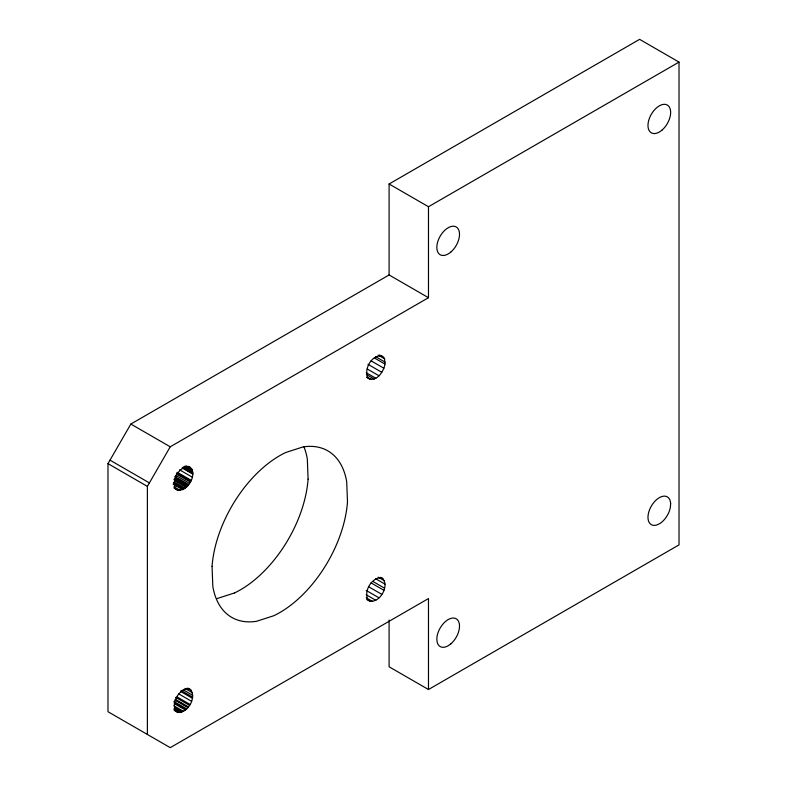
<?xml version="1.0" encoding="UTF-8"?>
<svg xmlns="http://www.w3.org/2000/svg" width="787" height="787" viewBox="0 0 787 787"><rect width="100%" height="100%" fill="white"/><g stroke="black" fill="none" stroke-linecap="round" stroke-linejoin="round"><path stroke-width="1.18" d="M384.981 364.086L384.558 358.783L381.793 355.822C371.68 354.898 363.83 368.739 367.755 377.534C375.596 383.82 384.086 371.228 384.981 364.086L374.327 357.937M175.403 488.993C186.43 495.2 199.77 472.721 188.506 466.288M366.644 599.399C377.858 607.8 392.221 584.043 380.81 577.314M174.783 710.71C186.076 718.246 199.583 694.813 188.506 688.34M428.482 689.52L428.482 598.553L170.238 747.65L107.986 711.714L107.986 463.641L130.839 424.055L389.093 274.958L428.482 297.702L428.482 206.735L679.014 62.094L679.014 544.879L428.482 689.52L389.093 666.786L389.093 620.067M147.385 734.458L147.385 486.386L170.238 446.8L428.482 297.702M190.641 689.569L188.162 688.595C178.511 689.392 169.864 704.385 176.908 711.94M389.093 274.958L389.093 183.991L639.615 39.35L679.014 62.094M217.133 598.553L234.437 592.975M382.944 578.543L380.465 577.569C371.021 578.671 364.007 590.85 367.755 599.586L369.831 601.248M190.641 467.508C180.066 463.336 168.526 483.218 177.528 490.222M389.093 183.991L428.482 206.735M379.609 355.026L383.869 357.485M378.173 355.094L384.558 358.783M375.537 356.6L385.118 362.138M371.1 360.849L383.869 368.227M367.952 364.292L381.793 372.29M367.283 369.005L379 375.763M366.23 372.723L375.812 378.252M366.742 374.72L374.199 379.019M366.899 377.042L371.159 379.501M366.644 377.347L369.831 379.196M130.839 424.055L170.238 446.8M186.617 466.052L191.939 469.121M186.765 466.504L192.087 469.583M185.87 466.12L192.254 469.809M378.173 577.156L384.558 580.836M184.896 466.071L192.353 470.37M184.158 466.465L192.677 471.374M183.135 467.065L192.717 472.603M183.233 467.626L192.815 473.164M375.537 578.661L385.118 584.19M183.174 468.039L192.756 473.567M182.131 467.97L192.776 474.118M179.475 469.78L192.254 477.158M372.851 581.426L384.558 588.194M371.1 582.911L383.869 590.28M177.291 472.308L191.133 480.296M176.957 472.918L190.798 480.906M176.8 473.331L190.641 481.329M176.386 473.981L190.218 481.969M175.649 475.318L189.49 483.316M369.024 586.964L381.793 594.342M174.734 476.519L188.575 484.507M175.383 477.778L188.162 485.156M174.891 478.329L187.67 485.697M174.665 478.624L187.444 486.002M174.409 478.87L187.188 486.248M173.917 479.421L186.696 486.789M366.221 590.447L379 597.825M174.448 480.454L186.155 487.212M174.478 482.038L185.122 488.186M173.396 482.716L184.04 488.865M173.927 483.749L183.509 489.278M366.23 594.775L375.812 600.304M173.602 483.867L183.184 489.396M173.12 484.172L182.702 489.711M173.937 486.779L180.331 490.468M366.24 597.805L372.635 601.494M173.917 487.96L178.177 490.419M110.003 460.159L149.392 482.903M107.986 463.641L147.385 486.386M187.306 688.104L191.566 690.563M184.906 688.418L192.362 692.717M183.096 689.766L192.677 695.295M180.961 690.406L192.677 697.164M180.646 691.478L192.362 698.236M178.797 693.937L191.566 701.306M177.193 697.026L189.972 704.404M175.649 697.38L189.49 705.368M175.491 699.505L188.27 706.883M175.285 699.82L188.054 707.198M175.029 700.086L187.808 707.464M173.917 701.473L186.696 708.851M174.114 702.791L185.83 709.549M174.655 703.785L185.299 709.933M173.927 705.801L183.509 711.33M174.684 707.543L182.131 711.851M174.665 708.625L181.049 712.314M174.458 708.644L180.843 712.333M173.937 708.831L180.331 712.52M174.596 710.12L178.856 712.579M173.927 709.923L178.383 712.392M347.49 501.86L346.713 481.831A96.132 55.503 -60 0 0 303.025 446.927L285.711 452.505A96.132 55.503 -60 0 0 212.057 566.315M308.101 479.116L307.323 459.087A96.132 55.503 -60 0 0 303.831 446.583M212.047 566.365L212.824 586.394A96.132 55.503 -60 0 0 256.523 621.297L273.827 615.719A96.132 55.503 -60 0 0 347.49 501.909M308.091 479.165A96.132 55.503 -60 0 1 234.487 592.965M670.642 503.601L670.396 507.143A16.045 9.267 -60 0 1 659.86 523.542L656.909 524.959A16.045 9.267 -60 0 1 648.065 515.613A16.045 9.267 -60 0 1 659.762 497.423A16.045 9.267 -60 0 1 670.642 503.601M450.843 643.855L447.901 645.92A16.045 9.267 -60 0 1 437.149 642.113L436.834 638.896A16.045 9.267 -60 0 1 447.459 620.008A16.045 9.267 -60 0 1 459.392 624.229A16.045 9.267 -60 0 1 450.843 643.855M662.251 129.904A16.045 9.267 -60 0 0 667.337 105.055A16.045 9.267 -60 0 0 648.36 121.887A16.045 9.267 -60 0 0 662.251 129.904M451.108 251.81A16.045 9.267 -60 0 0 456.194 226.951A16.045 9.267 -60 0 0 437.218 243.783A16.045 9.267 -60 0 0 451.108 251.81"/></g></svg>
